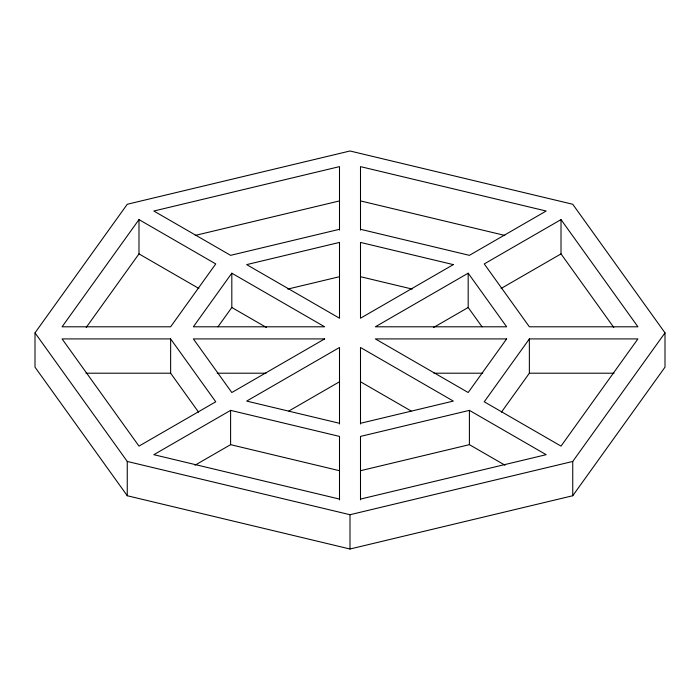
<?xml version="1.0" encoding="UTF-8"?>
<svg xmlns="http://www.w3.org/2000/svg" width="700" height="700" viewBox="0 0 700 700"><rect width="100%" height="100%" fill="white"/><g stroke="black" fill="none" stroke-linecap="round" stroke-linejoin="round"><path stroke-width="1.05" d="M35 332.85L127.26 204.26L350 150.99L572.74 204.26L665 332.85L665 367.15L572.74 495.74L350 549.01L127.26 495.74L35 367.15L35 332.85L127.26 461.449L127.26 495.74M138.985 219.599L62.081 326.795L170.634 326.795L215.749 263.918L138.985 219.599L138.985 253.89L86.231 327.416M231.814 273.192L193.366 326.795L324.651 326.795L231.814 273.192L231.814 307.484L217.954 326.821M529.366 338.914L484.251 401.791L561.015 446.11L637.919 338.914L529.366 338.914L529.366 373.205L501.41 412.178M572.74 495.74L572.74 461.449L665 332.85M339.5 499.879L339.5 436.406L230.598 410.366L153.834 454.685L339.5 499.082M468.186 273.192L375.349 326.795L506.634 326.795L468.186 273.192L468.186 307.484L482.046 326.821M561.015 219.599L484.251 263.918L529.366 326.795L637.919 326.795L561.015 219.599L561.015 253.89L613.769 327.416M195.02 465.194L230.598 444.658L339.5 470.706M288.864 411.014L339.5 381.78M433.484 327.521L468.186 307.484M501.104 288.479L561.015 253.89M195.213 235.419L339.5 200.918M339.5 229.294L230.598 255.343L153.834 211.024L339.5 166.626L339.5 230.09M287.805 289.074L339.5 276.71M360.5 423.29L453.329 401.082L360.5 347.489L360.5 424.007M360.5 499.082L546.166 454.685L469.403 410.366L360.5 436.406L360.5 499.879M360.5 470.706L469.403 444.658L504.98 465.194M127.26 461.449L350 514.719L572.74 461.449M170.634 338.914L62.081 338.914L138.985 446.11L215.749 401.791L170.634 338.914L170.634 373.205L198.59 412.178M85.96 373.205L170.634 373.205M217.236 373.205L266.061 373.205M433.939 373.205L482.764 373.205M529.366 373.205L614.04 373.205M360.5 200.918L504.787 235.419M360.5 229.294L469.403 255.343L546.166 211.024L360.5 166.626L360.5 230.09M360.5 276.71L412.195 289.074M339.5 423.29L246.671 401.082L339.5 347.489L339.5 424.007M138.985 253.89L198.896 288.479M231.814 307.484L266.516 327.521M360.5 381.78L411.136 411.014M469.403 410.366L469.403 444.658M350 514.719L350 549.01M230.598 410.366L230.598 444.658M506.634 338.914L468.186 392.516L375.349 338.914L506.634 338.914M324.651 338.914L231.814 392.516L193.366 338.914L324.651 338.914M453.329 264.618L360.5 318.22L360.5 242.419L453.329 264.618M339.5 242.419L246.671 264.618L339.5 318.22L339.5 242.419"/></g></svg>
